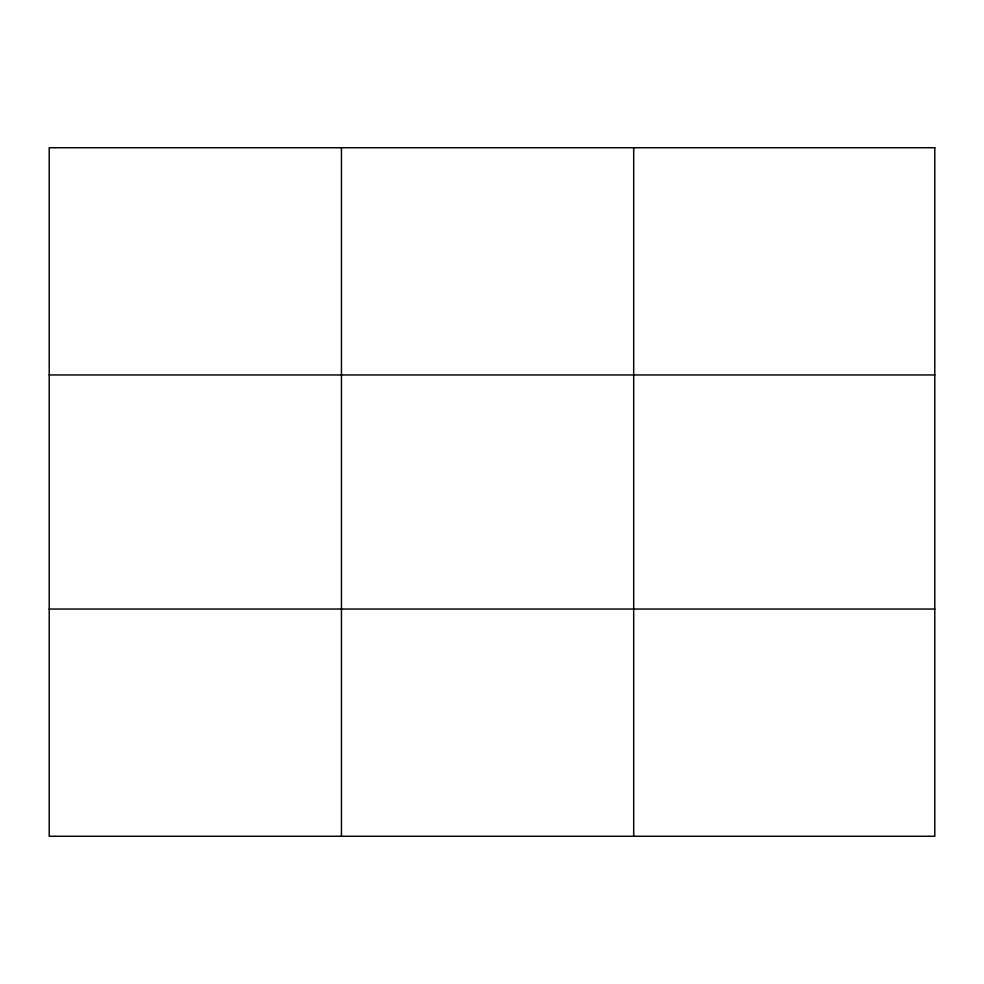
<?xml version="1.0" encoding="UTF-8"?>
<svg xmlns="http://www.w3.org/2000/svg" width="984" height="984" viewBox="0 0 984 984"><rect width="100%" height="100%" fill="white"/><g stroke="black" fill="none" stroke-linecap="round" stroke-linejoin="round"><path stroke-width="1.48" d="M341.448 836.265L341.448 147.735M633.696 836.265L633.696 147.735M49.2 374.953L934.8 374.953M49.2 609.047L934.8 609.047M934.8 147.735L934.8 836.265L49.2 836.265L49.2 147.735L934.8 147.735"/></g></svg>
